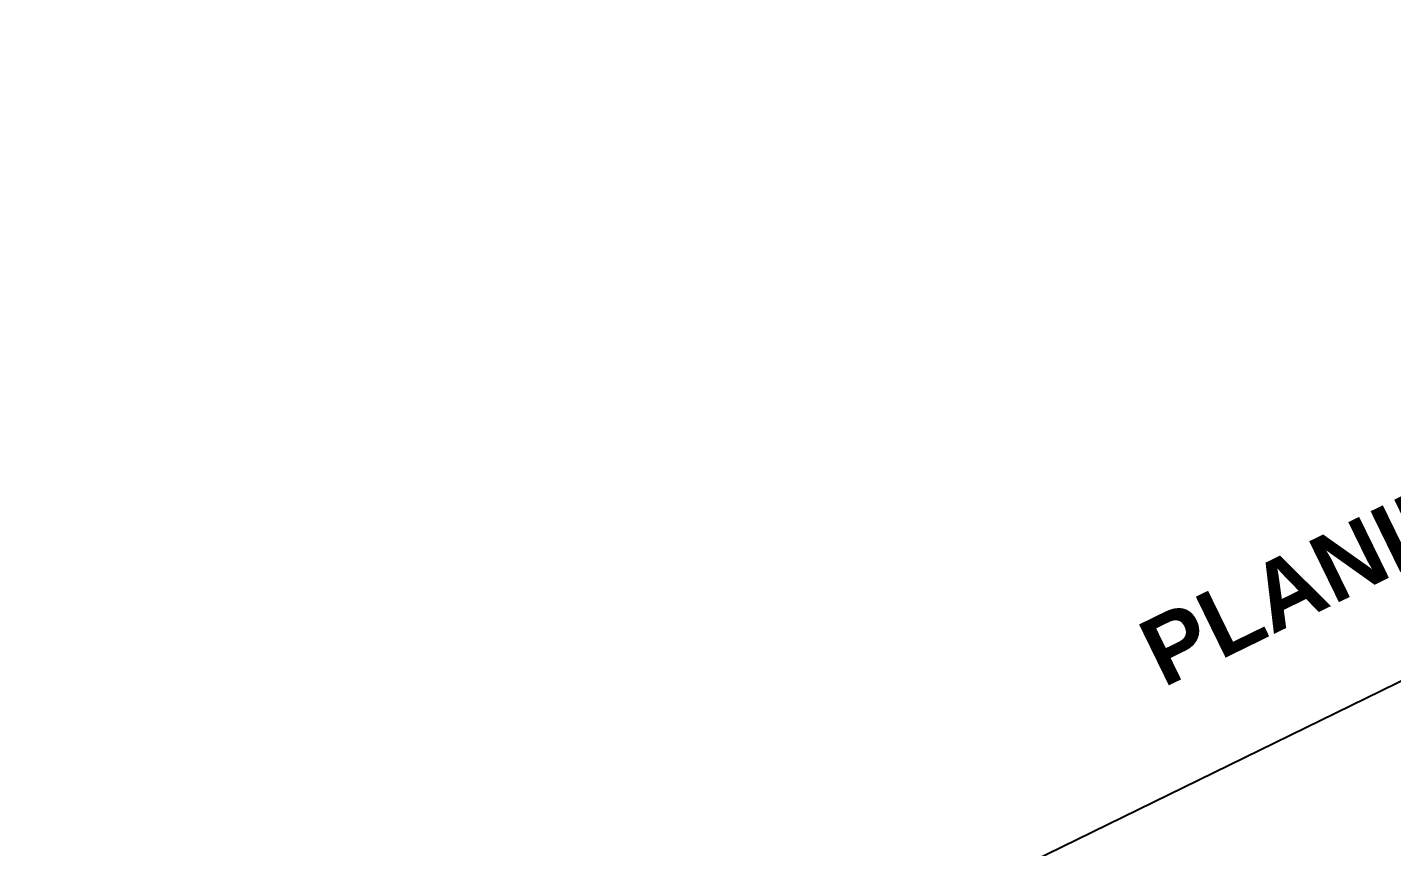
# Model space of a CAD drawing. Header units: metres. Extents: x 7511783 to 7512372, y 4692307 to 4692611.
# Drawn here: x 7511903.04 to 7511925.69, y 4692582.78 to 4692596.37 of the extents above; entities that cross this region are included whole.
import ezdxf

# ---------------------------------------------------------------- set-up
doc = ezdxf.new("R2010")
doc.units = ezdxf.units.M
for name, color, linetype, lineweight in [('A - Pllaka Themel_Pen_No__42', 8, 'Continuous', 0), ('A1 - Bodrumi -1', 7, 'Continuous', 0), ('Annotation - Text_Pen_No__62', 253, 'Continuous', 0)]:
    doc.layers.add(name, color=color, linetype=linetype, lineweight=lineweight)
doc.styles.add('GENERATED_STYLE_1', font='arial.ttf')

# ---------------------------------------------------------------- blocks, each defined once
blk = doc.blocks.new('Slab_1', base_point=(-1850, -20501))
at = {"layer": 'A - Pllaka Themel_Pen_No__42', "color": 8, "linetype": 'Continuous', "lineweight": 25, "flags": 128}
blk.add_lwpolyline([(-1850, -20501), (27400, -20501), (27400, 1500), (-1000, 1500), (-1000, -8551), (-1850, -8551)], close=True, dxfattribs=at)

msp = doc.modelspace()

# ---------------------------------------------------------------- block references
at = {"layer": 'A1 - Bodrumi -1', "color": 8, "linetype": 'Continuous', "lineweight": 25, "xscale": 0.001, "yscale": 0.001, "zscale": 0.001, "rotation": 26.04535599708318}
msp.add_blockref('Slab_1', (7511911.936, 4692554.236), dxfattribs=at)

# ---------------------------------------------------------------- texts
at = {"layer": 'Annotation - Text_Pen_No__62', "color": 253, "linetype": 'Continuous', "lineweight": 20, "insert": (7511931.716, 4692591.46), "char_height": 1.125, "attachment_point": 2, "rotation": 26.0454, "style": 'GENERATED_STYLE_1'}
msp.add_mtext('\\A1;{\\fArial|b1|i0|c0|p34;PLANIMETRIA E BODRUMIT -1}', dxfattribs=at)

doc.saveas('drawing.dxf')
